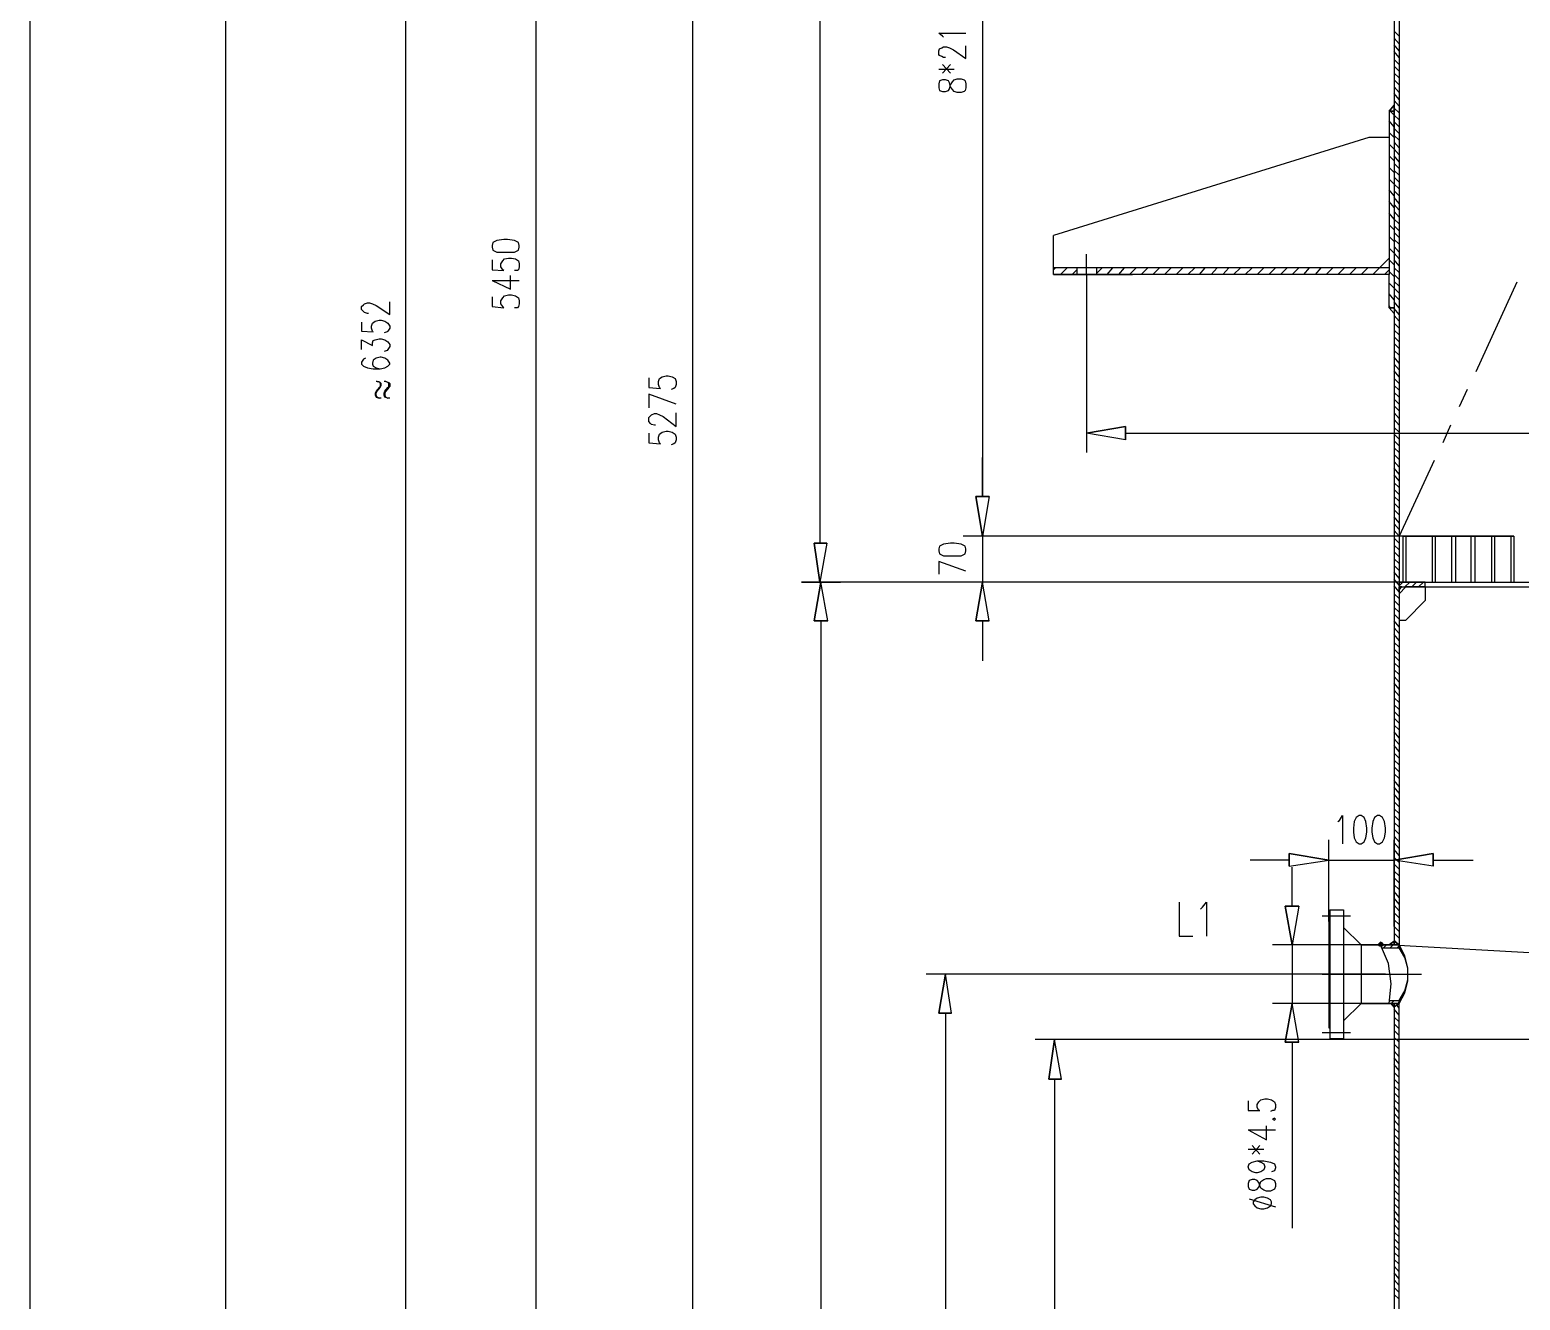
# Model space of a CAD drawing. Extents: x 0.28 to 3.47, y 0.29 to 4.81.
# Drawn here: x 0.28 to 1.301, y 2.389 to 3.26 of the extents above; entities that cross this region are included whole.
import ezdxf

# ---------------------------------------------------------------- set-up
doc = ezdxf.new("R2010")
doc.units = 0
doc.header["$MEASUREMENT"] = 0
doc.linetypes.add('AUSGEZOGEN', pattern=[0])
doc.layers.get('0').update_dxf_attribs({"linetype": 'AUSGEZOGEN'})

msp = doc.modelspace()

# ---------------------------------------------------------------- linework, layer by layer
for points in [[(0.28, 0.2867), (3.474, 0.2867), (3.474, 0.2867), (3.474, 4.8087), (3.474, 4.8087), (0.28, 4.8087), (0.28, 4.8087), (0.28, 0.2867), (0.28, 0.2867)], [(0.414, 0.34), (3.4207, 0.34), (3.4207, 0.34), (3.4207, 4.7553), (3.4207, 4.7553), (0.414, 4.7553), (0.414, 4.7553), (0.414, 0.34), (0.414, 0.34)], [(0.5373, 4.4347), (0.5373, 1.642)], [(0.6267, 4.2327), (0.6267, 1.844)], [(1.218, 4.178), (1.218, 2.6307)], [(0.734, 4.154), (0.734, 1.844)], [(1.2147, 3.884), (1.2147, 2.6327)], [(0.8213, 3.8627), (0.8213, 2.908)], [(0.9327, 3.66), (0.9327, 2.94)], [(0.906, 3.2547), (0.9053, 3.2553), (0.9053, 3.2553), (0.9027, 3.2573), (0.9027, 3.2573), (0.9213, 3.2573)], [(1.218, 3.2553), (1.2147, 3.2587)], [(0.9073, 3.2407), (0.906, 3.2407), (0.906, 3.2407), (0.9047, 3.2413), (0.9047, 3.2413), (0.9033, 3.242), (0.9033, 3.242), (0.9027, 3.2427), (0.9027, 3.2427), (0.9027, 3.2453), (0.9027, 3.2453), (0.9033, 3.2467), (0.9033, 3.2467), (0.9047, 3.2473), (0.9047, 3.2473), (0.906, 3.248), (0.906, 3.248), (0.908, 3.248), (0.908, 3.248), (0.91, 3.2473), (0.91, 3.2473), (0.9127, 3.246), (0.9127, 3.246), (0.9213, 3.24), (0.9213, 3.24), (0.9213, 3.2487)], [(1.218, 3.25), (1.2147, 3.254)], [(1.218, 3.2453), (1.2147, 3.2493)], [(1.218, 3.2407), (1.2147, 3.2447)], [(1.218, 3.236), (1.2147, 3.2393)], [(0.9027, 3.2327), (0.9133, 3.2327)], [(0.9053, 3.23), (0.9107, 3.236)], [(0.9053, 3.236), (0.9107, 3.23)], [(1.218, 3.2313), (1.2147, 3.2347)], [(1.218, 3.2267), (1.2147, 3.23)], [(0.9027, 3.22), (0.9033, 3.218), (0.9033, 3.218), (0.9053, 3.2173), (0.9053, 3.2173), (0.9073, 3.2173), (0.9073, 3.2173), (0.9093, 3.218), (0.9093, 3.218), (0.91, 3.2193), (0.91, 3.2193), (0.9107, 3.222), (0.9107, 3.222), (0.912, 3.224), (0.912, 3.224), (0.9133, 3.2253), (0.9133, 3.2253), (0.9153, 3.226), (0.9153, 3.226), (0.918, 3.226), (0.918, 3.226), (0.92, 3.2253), (0.92, 3.2253), (0.9207, 3.2247), (0.9207, 3.2247), (0.9213, 3.2227), (0.9213, 3.2227), (0.9213, 3.22), (0.9213, 3.22), (0.9207, 3.218), (0.9207, 3.218), (0.92, 3.2173), (0.92, 3.2173), (0.918, 3.2167), (0.918, 3.2167), (0.9153, 3.2167), (0.9153, 3.2167), (0.9133, 3.2173), (0.9133, 3.2173), (0.912, 3.2187), (0.912, 3.2187), (0.9107, 3.2207), (0.9107, 3.2207), (0.91, 3.2233), (0.91, 3.2233), (0.9093, 3.2247), (0.9093, 3.2247), (0.9073, 3.2253), (0.9073, 3.2253), (0.9053, 3.2253), (0.9053, 3.2253), (0.9033, 3.2247), (0.9033, 3.2247), (0.9027, 3.2227), (0.9027, 3.2227), (0.9027, 3.22), (0.9027, 3.22)], [(1.218, 3.222), (1.2147, 3.2253)], [(1.218, 3.2167), (1.2147, 3.2207)], [(1.2113, 3.204), (1.2147, 3.208)], [(1.2147, 3.208), (1.2113, 3.204), (1.2147, 3.208), (1.2113, 3.204), (1.2147, 3.204), (1.2147, 3.208), (1.2147, 3.204), (1.2147, 3.208), (1.2147, 3.208)], [(1.218, 3.212), (1.2147, 3.216)], [(1.218, 3.2073), (1.2147, 3.2113)], [(1.218, 3.2027), (1.2147, 3.206)], [(1.2147, 3.204), (1.2113, 3.204), (1.2113, 3.204), (1.2113, 3.186)], [(1.2113, 3.204), (1.2147, 3.204), (1.2113, 3.204), (1.2147, 3.204), (1.2113, 3.204), (1.2113, 3.204)], [(1.2147, 3.1933), (1.2113, 3.1973)], [(1.2147, 3.2013), (1.212, 3.204)], [(1.2147, 3.186), (1.2147, 3.204)], [(1.218, 3.198), (1.2147, 3.2013)], [(1.218, 3.1933), (1.2147, 3.1967)], [(1.1973, 3.186), (0.9813, 3.1187)], [(1.2113, 3.186), (1.1973, 3.186)], [(1.2147, 3.186), (1.2113, 3.1893)], [(1.2113, 3.186), (1.2113, 3.092)], [(1.218, 3.1887), (1.2147, 3.192)], [(1.218, 3.184), (1.2147, 3.1873)], [(1.2147, 3.186), (1.2147, 3.0967)], [(1.2147, 3.178), (1.2113, 3.1813)], [(1.218, 3.1787), (1.2147, 3.1827)], [(1.218, 3.174), (1.2147, 3.178)], [(1.2147, 3.17), (1.2113, 3.1733)], [(1.2147, 3.162), (1.2113, 3.1653)], [(1.218, 3.1693), (1.2147, 3.1733)], [(1.218, 3.1647), (1.2147, 3.168)], [(1.2147, 3.154), (1.2113, 3.1573)], [(1.218, 3.16), (1.2147, 3.1633)], [(1.218, 3.1553), (1.2147, 3.1587)], [(1.2147, 3.146), (1.2113, 3.15)], [(1.218, 3.1507), (1.2147, 3.154)], [(1.218, 3.146), (1.2147, 3.1493)], [(1.2147, 3.138), (1.2113, 3.142)], [(1.218, 3.1407), (1.2147, 3.1447)], [(1.218, 3.136), (1.2147, 3.14)], [(1.218, 3.1313), (1.2147, 3.1353)], [(1.2147, 3.13), (1.2113, 3.134)], [(1.2147, 3.1227), (1.2113, 3.126)], [(1.218, 3.1267), (1.2147, 3.13)], [(1.218, 3.122), (1.2147, 3.1253)], [(0.5967, 3.1107), (0.5973, 3.1087), (0.5973, 3.1087), (0.6, 3.1073), (0.6, 3.1073), (0.612, 3.1073), (0.612, 3.1073), (0.6147, 3.1087), (0.6147, 3.1087), (0.6153, 3.1107), (0.6153, 3.1107), (0.6153, 3.112), (0.6153, 3.112), (0.6147, 3.114), (0.6147, 3.114), (0.612, 3.1153), (0.612, 3.1153), (0.6073, 3.116), (0.6073, 3.116), (0.6047, 3.116), (0.6047, 3.116), (0.6, 3.1153), (0.6, 3.1153), (0.5973, 3.114), (0.5973, 3.114), (0.5967, 3.112), (0.5967, 3.112), (0.5967, 3.1107), (0.5967, 3.1107)], [(0.9813, 3.092), (0.9813, 3.1187)], [(1.2147, 3.1147), (1.2113, 3.118)], [(1.218, 3.1173), (1.2147, 3.1207)], [(1.218, 3.1127), (1.2147, 3.116)], [(1.004, 3.092), (1.004, 3.106)], [(1.2147, 3.1067), (1.2113, 3.11)], [(1.218, 3.1073), (1.2147, 3.1113)], [(1.218, 3.1027), (1.2147, 3.1067)], [(0.5967, 3.102), (0.5967, 3.0953), (0.5967, 3.0953), (0.6047, 3.0947), (0.6047, 3.0947), (0.604, 3.0953), (0.604, 3.0953), (0.6027, 3.0973), (0.6027, 3.0973), (0.6027, 3.0993), (0.6027, 3.0993), (0.604, 3.1013), (0.604, 3.1013), (0.6053, 3.1027), (0.6053, 3.1027), (0.608, 3.1033), (0.608, 3.1033), (0.61, 3.1033), (0.61, 3.1033), (0.6127, 3.1027), (0.6127, 3.1027), (0.6147, 3.1013), (0.6147, 3.1013), (0.6153, 3.0993), (0.6153, 3.0993), (0.6153, 3.0973), (0.6153, 3.0973), (0.6147, 3.0953), (0.6147, 3.0953), (0.614, 3.0947), (0.614, 3.0947), (0.612, 3.0947)], [(1.2113, 3.0967), (0.9813, 3.0967)], [(0.9813, 3.0953), (0.9827, 3.0967)], [(0.986, 3.092), (0.9907, 3.0967)], [(0.994, 3.092), (0.9973, 3.0953)], [(0.9973, 3.0967), (0.9973, 3.092)], [(1.0107, 3.0967), (1.0107, 3.092)], [(1.0107, 3.0927), (1.0147, 3.0967)], [(1.018, 3.092), (1.022, 3.0967)], [(1.026, 3.092), (1.03, 3.0967)], [(1.0333, 3.092), (1.038, 3.0967)], [(1.0413, 3.092), (1.046, 3.0967)], [(1.0493, 3.092), (1.054, 3.0967)], [(1.0573, 3.092), (1.062, 3.0967)], [(1.0653, 3.092), (1.07, 3.0967)], [(1.0733, 3.092), (1.078, 3.0967)], [(1.0813, 3.092), (1.0853, 3.0967)], [(1.0893, 3.092), (1.0933, 3.0967)], [(1.0973, 3.092), (1.1013, 3.0967)], [(1.1047, 3.092), (1.1093, 3.0967)], [(1.1127, 3.092), (1.1173, 3.0967)], [(1.1207, 3.092), (1.1253, 3.0967)], [(1.1287, 3.092), (1.1333, 3.0967)], [(1.1367, 3.092), (1.1413, 3.0967)], [(1.1447, 3.092), (1.1493, 3.0967)], [(1.1527, 3.092), (1.1567, 3.0967)], [(1.1607, 3.092), (1.1647, 3.0967)], [(1.168, 3.092), (1.1727, 3.0967)], [(1.176, 3.092), (1.1807, 3.0967)], [(1.184, 3.092), (1.1887, 3.0967)], [(1.192, 3.092), (1.1967, 3.0967)], [(1.2, 3.092), (1.2047, 3.0967)], [(1.2113, 3.0967), (1.2047, 3.0967), (1.2047, 3.0967), (1.2113, 3.1033), (1.2113, 3.1033), (1.2113, 3.0967), (1.2113, 3.0967)], [(1.208, 3.092), (1.2113, 3.0953)], [(1.2147, 3.0987), (1.2113, 3.102)], [(1.2147, 3.0907), (1.2113, 3.094)], [(1.218, 3.098), (1.2147, 3.102)], [(1.218, 3.0933), (1.2147, 3.0967)], [(1.2147, 3.0967), (1.2147, 3.092)], [(0.5967, 3.088), (0.6093, 3.082), (0.6093, 3.082), (0.6093, 3.0913)], [(0.5967, 3.088), (0.6153, 3.088)], [(1.2113, 3.092), (0.9813, 3.092)], [(0.9813, 3.092), (1.0353, 3.092)], [(1.004, 3.092), (1.004, 2.97)], [(1.2147, 3.0693), (1.2113, 3.0693), (1.2113, 3.0693), (1.2113, 3.092)], [(1.2147, 3.0827), (1.2113, 3.086)], [(1.218, 3.0887), (1.2147, 3.092)], [(1.2147, 3.092), (1.2147, 3.0693)], [(1.218, 3.084), (1.2147, 3.0873)], [(1.2987, 3.0867), (1.2707, 3.0253)], [(0.512, 3.0653), (0.5113, 3.0653), (0.5113, 3.0653), (0.5093, 3.066), (0.5093, 3.066), (0.5087, 3.0667), (0.5087, 3.0667), (0.5073, 3.068), (0.5073, 3.068), (0.5073, 3.07), (0.5073, 3.07), (0.5087, 3.0713), (0.5087, 3.0713), (0.5093, 3.072), (0.5093, 3.072), (0.5113, 3.0727), (0.5113, 3.0727), (0.5127, 3.0727), (0.5127, 3.0727), (0.5147, 3.072), (0.5147, 3.072), (0.5173, 3.0707), (0.5173, 3.0707), (0.5267, 3.0647), (0.5267, 3.0647), (0.5267, 3.0733)], [(0.5967, 3.0767), (0.5967, 3.07), (0.5967, 3.07), (0.6047, 3.0693), (0.6047, 3.0693), (0.604, 3.07), (0.604, 3.07), (0.6027, 3.072), (0.6027, 3.072), (0.6027, 3.074), (0.6027, 3.074), (0.604, 3.076), (0.604, 3.076), (0.6053, 3.0773), (0.6053, 3.0773), (0.608, 3.078), (0.608, 3.078), (0.61, 3.078), (0.61, 3.078), (0.6127, 3.0773), (0.6127, 3.0773), (0.6147, 3.076), (0.6147, 3.076), (0.6153, 3.074), (0.6153, 3.074), (0.6153, 3.072), (0.6153, 3.072), (0.6147, 3.07), (0.6147, 3.07), (0.614, 3.0693), (0.614, 3.0693), (0.612, 3.0693)], [(1.2147, 3.0747), (1.2113, 3.0787)], [(1.218, 3.0793), (1.2147, 3.0827)], [(1.218, 3.0747), (1.2147, 3.078)], [(1.218, 3.0693), (1.2147, 3.0733)], [(1.212, 3.0693), (1.2113, 3.0707)], [(1.2113, 3.0693), (1.2147, 3.0653)], [(1.2113, 3.0693), (1.2147, 3.0693), (1.2113, 3.0693), (1.2147, 3.0693), (1.2113, 3.0693), (1.2113, 3.0693)], [(1.2113, 3.0693), (1.2147, 3.0693), (1.2113, 3.0693), (1.2147, 3.0693), (1.2147, 3.0653), (1.2113, 3.0693), (1.2147, 3.0653), (1.2113, 3.0693), (1.2113, 3.0693)], [(1.218, 3.0647), (1.2147, 3.0687)], [(1.218, 3.06), (1.2147, 3.064)], [(0.5073, 3.0593), (0.5073, 3.0533), (0.5073, 3.0533), (0.5153, 3.0527), (0.5153, 3.0527), (0.5147, 3.0533), (0.5147, 3.0533), (0.514, 3.0553), (0.514, 3.0553), (0.514, 3.0567), (0.514, 3.0567), (0.5147, 3.0587), (0.5147, 3.0587), (0.5167, 3.06), (0.5167, 3.06), (0.5193, 3.0607), (0.5193, 3.0607), (0.5207, 3.0607), (0.5207, 3.0607), (0.5233, 3.06), (0.5233, 3.06), (0.5253, 3.0587), (0.5253, 3.0587), (0.5267, 3.0567), (0.5267, 3.0567), (0.5267, 3.0553), (0.5267, 3.0553), (0.5253, 3.0533), (0.5253, 3.0533), (0.5247, 3.0527), (0.5247, 3.0527), (0.5227, 3.052)], [(1.218, 3.0553), (1.2147, 3.0587)], [(1.218, 3.0507), (1.2147, 3.054)], [(0.5073, 3.0407), (0.5073, 3.0473), (0.5073, 3.0473), (0.5147, 3.0433), (0.5147, 3.0433), (0.5147, 3.0453), (0.5147, 3.0453), (0.5153, 3.0467), (0.5153, 3.0467), (0.5167, 3.0473), (0.5167, 3.0473), (0.5193, 3.048), (0.5193, 3.048), (0.5207, 3.048), (0.5207, 3.048), (0.5233, 3.0473), (0.5233, 3.0473), (0.5253, 3.046), (0.5253, 3.046), (0.5267, 3.044), (0.5267, 3.044), (0.5267, 3.0427), (0.5267, 3.0427), (0.5253, 3.0407), (0.5253, 3.0407), (0.5247, 3.04), (0.5247, 3.04), (0.5227, 3.0393)], [(1.218, 3.046), (1.2147, 3.0493)], [(1.218, 3.0413), (1.2147, 3.0447)], [(0.51, 3.0347), (0.5087, 3.034), (0.5087, 3.034), (0.5073, 3.032), (0.5073, 3.032), (0.5073, 3.0307), (0.5073, 3.0307), (0.5087, 3.0293), (0.5087, 3.0293), (0.5113, 3.028), (0.5113, 3.028), (0.5153, 3.0273), (0.5153, 3.0273), (0.52, 3.0273), (0.52, 3.0273), (0.5233, 3.028), (0.5233, 3.028), (0.5253, 3.0293), (0.5253, 3.0293), (0.5267, 3.0307), (0.5267, 3.0307), (0.5267, 3.0313), (0.5267, 3.0313), (0.5253, 3.0333), (0.5253, 3.0333), (0.5233, 3.0347), (0.5233, 3.0347), (0.5207, 3.0353), (0.5207, 3.0353), (0.52, 3.0353), (0.52, 3.0353), (0.5173, 3.0347), (0.5173, 3.0347), (0.5153, 3.0333), (0.5153, 3.0333), (0.5147, 3.0313), (0.5147, 3.0313), (0.5147, 3.0307), (0.5147, 3.0307), (0.5153, 3.0293), (0.5153, 3.0293), (0.5173, 3.028), (0.5173, 3.028), (0.52, 3.0273)], [(1.218, 3.0367), (1.2147, 3.04)], [(1.218, 3.0313), (1.2147, 3.0353)], [(0.704, 3.0213), (0.704, 3.0147), (0.704, 3.0147), (0.712, 3.014), (0.712, 3.014), (0.7113, 3.0147), (0.7113, 3.0147), (0.7107, 3.0167), (0.7107, 3.0167), (0.7107, 3.0187), (0.7107, 3.0187), (0.7113, 3.0207), (0.7113, 3.0207), (0.7133, 3.022), (0.7133, 3.022), (0.716, 3.0227), (0.716, 3.0227), (0.7173, 3.0227), (0.7173, 3.0227), (0.72, 3.022), (0.72, 3.022), (0.722, 3.0207), (0.722, 3.0207), (0.7227, 3.0187), (0.7227, 3.0187), (0.7227, 3.0167), (0.7227, 3.0167), (0.722, 3.0147), (0.722, 3.0147), (0.7213, 3.014), (0.7213, 3.014), (0.7193, 3.0133)], [(1.218, 3.0267), (1.2147, 3.0307)], [(1.218, 3.022), (1.2147, 3.026)], [(0.518, 3.0187), (0.5193, 3.0187), (0.5193, 3.0187), (0.52, 3.0173), (0.52, 3.0173), (0.52, 3.0153), (0.52, 3.0153), (0.5193, 3.0147), (0.5193, 3.0147), (0.5173, 3.012), (0.5173, 3.012), (0.5167, 3.0107), (0.5167, 3.0107), (0.5167, 3.0093), (0.5167, 3.0093), (0.5173, 3.008), (0.5173, 3.008), (0.5193, 3.0073)], [(0.5207, 3.0073), (0.5193, 3.0073), (0.5193, 3.0073), (0.518, 3.008), (0.518, 3.008), (0.5173, 3.0093), (0.5173, 3.0093), (0.5173, 3.0107), (0.5173, 3.0107), (0.518, 3.012), (0.518, 3.012), (0.52, 3.0147), (0.52, 3.0147), (0.5207, 3.016), (0.5207, 3.016), (0.5207, 3.0173), (0.5207, 3.0173), (0.52, 3.018), (0.52, 3.018), (0.518, 3.0187), (0.518, 3.0187), (0.5173, 3.0187)], [(0.5267, 3.0073), (0.5253, 3.0073), (0.5253, 3.0073), (0.5233, 3.008), (0.5233, 3.008), (0.5227, 3.0093), (0.5227, 3.0093), (0.5227, 3.0107), (0.5227, 3.0107), (0.5233, 3.012), (0.5233, 3.012), (0.5253, 3.0147), (0.5253, 3.0147), (0.526, 3.0153), (0.526, 3.0153), (0.526, 3.0173), (0.526, 3.0173), (0.5253, 3.018), (0.5253, 3.018), (0.524, 3.0187), (0.524, 3.0187), (0.5227, 3.0187)], [(0.524, 3.0187), (0.526, 3.018), (0.526, 3.018), (0.5267, 3.0173), (0.5267, 3.0173), (0.5267, 3.0153), (0.5267, 3.0153), (0.526, 3.0147), (0.526, 3.0147), (0.524, 3.012), (0.524, 3.012), (0.5233, 3.0107), (0.5233, 3.0107), (0.5233, 3.0093), (0.5233, 3.0093), (0.524, 3.008), (0.524, 3.008), (0.5253, 3.0073)], [(1.218, 3.0173), (1.2147, 3.0207)], [(1.218, 3.0127), (1.2147, 3.016)], [(1.2647, 3.0133), (1.2593, 3.0013)], [(0.7227, 3.0033), (0.704, 3.01), (0.704, 3.01), (0.704, 3.0007)], [(1.218, 3.008), (1.2147, 3.0113)], [(1.218, 3.0033), (1.2147, 3.0067)], [(1.218, 2.9987), (1.2147, 3.002)], [(0.7087, 2.9887), (0.708, 2.9887), (0.708, 2.9887), (0.706, 2.9893), (0.706, 2.9893), (0.7053, 2.99), (0.7053, 2.99), (0.704, 2.9913), (0.704, 2.9913), (0.704, 2.994), (0.704, 2.994), (0.7053, 2.9953), (0.7053, 2.9953), (0.706, 2.996), (0.706, 2.996), (0.708, 2.9967), (0.708, 2.9967), (0.7093, 2.9967), (0.7093, 2.9967), (0.7113, 2.996), (0.7113, 2.996), (0.714, 2.9947), (0.714, 2.9947), (0.7227, 2.988), (0.7227, 2.988), (0.7227, 2.9973)], [(1.218, 2.9933), (1.2147, 2.9973)], [(1.218, 2.9887), (1.2147, 2.9927)], [(0.704, 2.9833), (0.704, 2.9767), (0.704, 2.9767), (0.712, 2.976), (0.712, 2.976), (0.7113, 2.9767), (0.7113, 2.9767), (0.7107, 2.9787), (0.7107, 2.9787), (0.7107, 2.9807), (0.7107, 2.9807), (0.7113, 2.9827), (0.7113, 2.9827), (0.7133, 2.984), (0.7133, 2.984), (0.716, 2.9847), (0.716, 2.9847), (0.7173, 2.9847), (0.7173, 2.9847), (0.72, 2.984), (0.72, 2.984), (0.722, 2.9827), (0.722, 2.9827), (0.7227, 2.9807), (0.7227, 2.9807), (0.7227, 2.9787), (0.7227, 2.9787), (0.722, 2.9767), (0.722, 2.9767), (0.7213, 2.976), (0.7213, 2.976), (0.7193, 2.9753)], [(1.0307, 2.988), (1.0307, 2.9787), (1.0307, 2.988), (1.0307, 2.9787), (1.004, 2.9833), (1.0307, 2.988), (1.004, 2.9833), (1.0307, 2.988), (1.0307, 2.988)], [(1.0307, 2.9833), (1.764, 2.9833)], [(1.218, 2.984), (1.2147, 2.9873)], [(1.218, 2.9793), (1.2147, 2.9827)], [(1.2533, 2.9887), (1.248, 2.9767)], [(1.218, 2.9747), (1.2147, 2.978)], [(1.218, 2.97), (1.2147, 2.9733)], [(0.9327, 2.94), (0.9327, 2.9667)], [(1.218, 2.9653), (1.2147, 2.9687)], [(1.218, 2.96), (1.2147, 2.964)], [(1.242, 2.9647), (1.218, 2.9127)], [(1.218, 2.9553), (1.2147, 2.9593)], [(1.218, 2.9507), (1.2147, 2.9547)], [(1.218, 2.946), (1.2147, 2.9493)], [(1.218, 2.9413), (1.2147, 2.9447)], [(0.928, 2.94), (0.9373, 2.94), (0.928, 2.94), (0.9373, 2.94), (0.9327, 2.9127), (0.928, 2.94), (0.9327, 2.9127), (0.928, 2.94), (0.928, 2.94)], [(0.928, 2.94), (0.9373, 2.94), (0.928, 2.94), (0.9373, 2.94), (0.9327, 2.9127), (0.928, 2.94), (0.9327, 2.9127), (0.928, 2.94), (0.928, 2.94)], [(1.218, 2.9367), (1.2147, 2.94)], [(1.218, 2.932), (1.2147, 2.9353)], [(1.218, 2.9273), (1.2147, 2.9307)], [(1.218, 2.922), (1.2147, 2.926)], [(1.218, 2.9173), (1.2147, 2.9213)], [(1.2407, 2.9127), (0.9193, 2.9127)], [(0.9907, 2.9127), (0.9193, 2.9127)], [(0.9327, 2.9127), (0.9327, 2.8813)], [(1.218, 2.9127), (1.2147, 2.9167)], [(1.218, 2.908), (1.2147, 2.9113)], [(1.2967, 2.9127), (1.218, 2.9127)], [(1.2207, 2.9127), (1.2967, 2.9127)], [(1.2207, 2.9127), (1.2207, 2.8813)], [(1.2227, 2.9127), (1.2227, 2.8813)], [(1.2407, 2.9127), (1.2407, 2.8813)], [(1.2427, 2.9127), (1.2427, 2.8813)], [(1.254, 2.9127), (1.254, 2.8813)], [(1.2567, 2.9127), (1.2567, 2.8813)], [(1.2673, 2.9127), (1.2673, 2.8813)], [(1.27, 2.9127), (1.27, 2.8813)], [(1.2813, 2.9127), (1.2813, 2.8813)], [(1.2833, 2.9127), (1.2833, 2.8813)], [(1.2947, 2.9127), (1.2947, 2.8813)], [(1.2967, 2.9127), (1.2967, 2.8813)], [(0.8173, 2.908), (0.826, 2.908), (0.8173, 2.908), (0.826, 2.908), (0.8213, 2.8813), (0.8173, 2.908), (0.8213, 2.8813), (0.8173, 2.908), (0.8173, 2.908)], [(0.9027, 2.9027), (0.9033, 2.9007), (0.9033, 2.9007), (0.906, 2.8993), (0.906, 2.8993), (0.918, 2.8993), (0.918, 2.8993), (0.9207, 2.9007), (0.9207, 2.9007), (0.9213, 2.9027), (0.9213, 2.9027), (0.9213, 2.904), (0.9213, 2.904), (0.9207, 2.906), (0.9207, 2.906), (0.918, 2.9073), (0.918, 2.9073), (0.9133, 2.908), (0.9133, 2.908), (0.9107, 2.908), (0.9107, 2.908), (0.906, 2.9073), (0.906, 2.9073), (0.9033, 2.906), (0.9033, 2.906), (0.9027, 2.904), (0.9027, 2.904), (0.9027, 2.9027), (0.9027, 2.9027)], [(1.218, 2.9033), (1.2147, 2.9067)], [(1.218, 2.8987), (1.2147, 2.902)], [(0.9213, 2.8887), (0.9027, 2.8953), (0.9027, 2.8953), (0.9027, 2.8867)], [(1.218, 2.894), (1.2147, 2.8973)], [(1.218, 2.8893), (1.2147, 2.8927)], [(1.236, 2.8813), (0.8087, 2.8813)], [(0.8087, 2.8813), (0.8353, 2.8813)], [(0.8173, 2.8547), (0.8267, 2.8547), (0.8173, 2.8547), (0.8267, 2.8547), (0.822, 2.8813), (0.8173, 2.8547), (0.822, 2.8813), (0.8173, 2.8547), (0.8173, 2.8547)], [(1.236, 2.8813), (0.9193, 2.8813)], [(0.928, 2.8547), (0.9373, 2.8547), (0.928, 2.8547), (0.9373, 2.8547), (0.9327, 2.8813), (0.928, 2.8547), (0.9327, 2.8813), (0.928, 2.8547), (0.928, 2.8547)], [(1.218, 2.884), (1.2147, 2.888)], [(1.218, 2.8793), (1.2147, 2.8833)], [(1.218, 2.8813), (1.5767, 2.8813)], [(1.218, 2.8813), (1.218, 2.878)], [(1.218, 2.8787), (1.2207, 2.8813)], [(1.222, 2.878), (1.2253, 2.8813)], [(1.2267, 2.878), (1.23, 2.8813)], [(1.2313, 2.878), (1.2347, 2.8813)], [(1.236, 2.878), (1.236, 2.8813)], [(1.218, 2.8747), (1.2147, 2.8787)], [(1.218, 2.87), (1.2147, 2.8733)], [(1.218, 2.878), (1.5767, 2.878)], [(1.218, 2.878), (1.218, 2.876), (1.218, 2.878), (1.218, 2.876), (1.22, 2.878), (1.218, 2.878), (1.22, 2.878), (1.218, 2.878), (1.218, 2.878)], [(1.218, 2.8733), (1.2227, 2.878)], [(1.218, 2.8733), (1.218, 2.8553), (1.218, 2.8553), (1.2227, 2.8553)], [(1.236, 2.878), (1.2227, 2.878)], [(1.236, 2.878), (1.236, 2.8687)], [(1.236, 2.878), (1.2367, 2.878)], [(1.218, 2.8653), (1.2147, 2.8687)], [(1.218, 2.8607), (1.2147, 2.864)], [(1.218, 2.856), (1.2147, 2.8593)], [(1.236, 2.8687), (1.2227, 2.8553)], [(0.822, 2.8547), (0.822, 1.844)], [(0.9327, 2.8547), (0.9327, 2.8273)], [(1.218, 2.8507), (1.2147, 2.8547)], [(1.218, 2.846), (1.2147, 2.85)], [(1.218, 2.8413), (1.2147, 2.8453)], [(1.218, 2.8367), (1.2147, 2.84)], [(1.218, 2.832), (1.2147, 2.8353)], [(1.218, 2.8273), (1.2147, 2.8307)], [(1.218, 2.8227), (1.2147, 2.826)], [(1.218, 2.818), (1.2147, 2.8213)], [(1.218, 2.8127), (1.2147, 2.8167)], [(1.218, 2.808), (1.2147, 2.812)], [(1.218, 2.8033), (1.2147, 2.8073)], [(1.218, 2.7987), (1.2147, 2.802)], [(1.218, 2.794), (1.2147, 2.7973)], [(1.218, 2.7893), (1.2147, 2.7927)], [(1.218, 2.7847), (1.2147, 2.788)], [(1.218, 2.78), (1.2147, 2.7833)], [(1.218, 2.7747), (1.2147, 2.7787)], [(1.218, 2.77), (1.2147, 2.774)], [(1.218, 2.7653), (1.2147, 2.7693)], [(1.218, 2.7607), (1.2147, 2.764)], [(1.218, 2.756), (1.2147, 2.7593)], [(1.218, 2.7513), (1.2147, 2.7547)], [(1.218, 2.7467), (1.2147, 2.75)], [(1.218, 2.7413), (1.2147, 2.7453)], [(1.218, 2.7367), (1.2147, 2.7407)], [(1.218, 2.732), (1.2147, 2.736)], [(1.218, 2.7273), (1.2147, 2.7307)], [(1.176, 2.7173), (1.1773, 2.718), (1.1773, 2.718), (1.1793, 2.7213), (1.1793, 2.7213), (1.1793, 2.702)], [(1.1907, 2.7213), (1.1887, 2.72), (1.1887, 2.72), (1.1873, 2.7173), (1.1873, 2.7173), (1.1867, 2.7127), (1.1867, 2.7127), (1.1867, 2.71), (1.1867, 2.71), (1.1873, 2.706), (1.1873, 2.706), (1.1887, 2.7033), (1.1887, 2.7033), (1.1907, 2.702), (1.1907, 2.702), (1.192, 2.702), (1.192, 2.702), (1.194, 2.7033), (1.194, 2.7033), (1.1953, 2.706), (1.1953, 2.706), (1.196, 2.71), (1.196, 2.71), (1.196, 2.7127), (1.196, 2.7127), (1.1953, 2.7173), (1.1953, 2.7173), (1.194, 2.72), (1.194, 2.72), (1.192, 2.7213), (1.192, 2.7213), (1.1907, 2.7213), (1.1907, 2.7213)], [(1.2033, 2.7213), (1.2013, 2.72), (1.2013, 2.72), (1.2, 2.7173), (1.2, 2.7173), (1.1993, 2.7127), (1.1993, 2.7127), (1.1993, 2.71), (1.1993, 2.71), (1.2, 2.706), (1.2, 2.706), (1.2013, 2.7033), (1.2013, 2.7033), (1.2033, 2.702), (1.2033, 2.702), (1.2047, 2.702), (1.2047, 2.702), (1.2067, 2.7033), (1.2067, 2.7033), (1.208, 2.706), (1.208, 2.706), (1.2087, 2.71), (1.2087, 2.71), (1.2087, 2.7127), (1.2087, 2.7127), (1.208, 2.7173), (1.208, 2.7173), (1.2067, 2.72), (1.2067, 2.72), (1.2047, 2.7213), (1.2047, 2.7213), (1.2033, 2.7213), (1.2033, 2.7213)], [(1.218, 2.7227), (1.2147, 2.726)], [(1.218, 2.718), (1.2147, 2.7213)], [(1.218, 2.7133), (1.2147, 2.7167)], [(1.218, 2.7087), (1.2147, 2.712)], [(1.218, 2.7033), (1.2147, 2.7073)], [(1.17, 2.6487), (1.17, 2.7047)], [(1.2147, 2.6453), (1.2147, 2.7047)], [(1.218, 2.6987), (1.2147, 2.7027)], [(1.218, 2.694), (1.2147, 2.698)], [(1.1427, 2.6907), (1.116, 2.6907)], [(1.1427, 2.6953), (1.1427, 2.6867), (1.1427, 2.6953), (1.1427, 2.6867), (1.17, 2.6907), (1.1427, 2.6953), (1.17, 2.6907), (1.1427, 2.6953), (1.1427, 2.6953)], [(1.1447, 2.6593), (1.1447, 2.686)], [(1.17, 2.6907), (1.2147, 2.6907)], [(1.2413, 2.6953), (1.2413, 2.6867), (1.2413, 2.6953), (1.2413, 2.6867), (1.2147, 2.6907), (1.2413, 2.6953), (1.2147, 2.6907), (1.2413, 2.6953), (1.2413, 2.6953)], [(1.218, 2.6893), (1.2147, 2.6927)], [(1.218, 2.6847), (1.2147, 2.688)], [(1.2413, 2.6907), (1.2687, 2.6907)], [(1.218, 2.68), (1.2147, 2.6833)], [(1.218, 2.6753), (1.2147, 2.6787)], [(1.218, 2.6707), (1.2147, 2.674)], [(1.218, 2.6653), (1.2147, 2.6693)], [(1.0673, 2.662), (1.0673, 2.6387), (1.0673, 2.6387), (1.0767, 2.6387)], [(1.082, 2.6573), (1.0833, 2.6587), (1.0833, 2.6587), (1.086, 2.662), (1.086, 2.662), (1.086, 2.6387)], [(1.14, 2.6593), (1.1493, 2.6593), (1.14, 2.6593), (1.1493, 2.6593), (1.1447, 2.6327), (1.14, 2.6593), (1.1447, 2.6327), (1.14, 2.6593), (1.14, 2.6593)], [(1.1707, 2.6567), (1.18, 2.6567)], [(1.1707, 2.6567), (1.1707, 2.5687)], [(1.18, 2.6567), (1.18, 2.5687)], [(1.218, 2.6607), (1.2147, 2.6647)], [(1.218, 2.656), (1.2147, 2.66)], [(1.218, 2.6513), (1.2147, 2.6547)], [(1.1653, 2.6527), (1.1847, 2.6527)], [(1.17, 2.6487), (1.17, 2.576)], [(1.17, 2.6487), (1.1707, 2.6487)], [(1.192, 2.6327), (1.18, 2.6447)], [(1.218, 2.6467), (1.2147, 2.65)], [(1.218, 2.642), (1.2147, 2.6453)], [(1.2053, 2.6347), (1.2047, 2.634), (1.2053, 2.6347), (1.2047, 2.634), (1.2053, 2.6333), (1.2053, 2.6347), (1.2053, 2.6333), (1.2053, 2.6347), (1.2053, 2.6347)], [(1.2067, 2.634), (1.2053, 2.6347), (1.2067, 2.634), (1.2053, 2.6347), (1.2053, 2.6333), (1.2067, 2.634), (1.2053, 2.6333), (1.2067, 2.634), (1.2067, 2.634)], [(1.218, 2.6327), (1.2147, 2.6353), (1.2147, 2.6353), (1.2113, 2.6327)], [(1.2147, 2.6353), (1.212, 2.6327), (1.2147, 2.6353), (1.212, 2.6327), (1.2147, 2.6327), (1.2147, 2.6353), (1.2147, 2.6327), (1.2147, 2.6353), (1.2147, 2.6353)], [(1.218, 2.6373), (1.2147, 2.6407)], [(1.2167, 2.634), (1.2147, 2.636)], [(1.2147, 2.6353), (1.2147, 2.6327), (1.2147, 2.6353), (1.2147, 2.6327), (1.2147, 2.6353), (1.2147, 2.6353)], [(1.2147, 2.6353), (1.2147, 2.6327), (1.2147, 2.6353), (1.2147, 2.6327), (1.218, 2.6327), (1.2147, 2.6353), (1.218, 2.6327), (1.2147, 2.6353), (1.2147, 2.6353)], [(1.2167, 2.6327), (1.1313, 2.6327)], [(1.1447, 2.6327), (1.1447, 2.5927)], [(1.192, 2.6327), (1.218, 2.6327)], [(1.192, 2.6327), (1.192, 2.5927)], [(1.2047, 2.634), (1.204, 2.6333), (1.2047, 2.634), (1.204, 2.6333), (1.2053, 2.6333), (1.2047, 2.634), (1.2053, 2.6333), (1.2047, 2.634), (1.2047, 2.634)], [(1.204, 2.6333), (1.2047, 2.632), (1.204, 2.6333), (1.2047, 2.632), (1.2053, 2.6333), (1.204, 2.6333), (1.2053, 2.6333), (1.204, 2.6333), (1.204, 2.6333)], [(1.2047, 2.632), (1.2053, 2.632), (1.2047, 2.632), (1.2053, 2.632), (1.2053, 2.6333), (1.2047, 2.632), (1.2053, 2.6333), (1.2047, 2.632), (1.2047, 2.632)], [(1.2067, 2.6333), (1.2067, 2.634), (1.2067, 2.6333), (1.2067, 2.634), (1.2053, 2.6333), (1.2067, 2.6333), (1.2053, 2.6333), (1.2067, 2.6333), (1.2067, 2.6333)], [(1.2053, 2.6333), (1.206, 2.6333)], [(1.2053, 2.632), (1.2067, 2.632), (1.2053, 2.632), (1.2067, 2.632), (1.2053, 2.6333), (1.2053, 2.632), (1.2053, 2.6333), (1.2053, 2.632), (1.2053, 2.632)], [(1.2067, 2.632), (1.2067, 2.6333), (1.2067, 2.632), (1.2067, 2.6333), (1.2053, 2.6333), (1.2067, 2.632), (1.2053, 2.6333), (1.2067, 2.632), (1.2067, 2.632)], [(1.206, 2.6333), (1.2053, 2.6333), (1.2053, 2.6333), (2.132, 2.5813), (2.132, 2.5813), (2.166, 2.5813)], [(1.2113, 2.5927), (1.2127, 2.606), (1.2127, 2.606), (1.2107, 2.62), (1.2107, 2.62), (1.2053, 2.6327)], [(1.2067, 2.6307), (1.218, 2.6307)], [(1.2073, 2.6307), (1.2093, 2.6327)], [(1.212, 2.6327), (1.2113, 2.6327), (1.212, 2.6327), (1.2113, 2.6327), (1.2147, 2.6327), (1.212, 2.6327), (1.2147, 2.6327), (1.212, 2.6327), (1.212, 2.6327)], [(1.2113, 2.6327), (1.2147, 2.6327), (1.2113, 2.6327), (1.2147, 2.6327), (1.2113, 2.6327), (1.2113, 2.6327)], [(1.212, 2.6307), (1.214, 2.6327)], [(1.212, 2.6327), (1.2147, 2.6327), (1.212, 2.6327), (1.2147, 2.6327), (1.212, 2.6327), (1.212, 2.6327)], [(1.212, 2.6327), (1.2147, 2.6327), (1.212, 2.6327), (1.2147, 2.6327), (1.212, 2.6327), (1.212, 2.6327)], [(1.212, 2.6327), (1.2147, 2.6327), (1.212, 2.6327), (1.2147, 2.6327), (1.212, 2.6327), (1.212, 2.6327)], [(1.2147, 2.6327), (1.218, 2.6327), (1.2147, 2.6327), (1.218, 2.6327), (1.2147, 2.6327), (1.2147, 2.6327)], [(1.2147, 2.6327), (1.218, 2.6327), (1.2147, 2.6327), (1.218, 2.6327), (1.2147, 2.6327), (1.2147, 2.6327)], [(1.2147, 2.6327), (1.218, 2.6327), (1.2147, 2.6327), (1.218, 2.6327), (1.2147, 2.6327), (1.2147, 2.6327)], [(1.2147, 2.6327), (1.218, 2.6327), (1.2147, 2.6327), (1.218, 2.6327), (1.2147, 2.6327), (1.2147, 2.6327)], [(1.2167, 2.6307), (1.218, 2.632)], [(1.2173, 2.6327), (1.218, 2.6327), (1.2173, 2.6327), (1.218, 2.6327), (1.2173, 2.6327), (1.2173, 2.6327)], [(1.218, 2.5927), (1.222, 2.6), (1.222, 2.6), (1.224, 2.608), (1.224, 2.608), (1.224, 2.6167), (1.224, 2.6167), (1.222, 2.6253), (1.222, 2.6253), (1.218, 2.6327)], [(1.218, 1.806), (1.218, 2.5947), (1.218, 2.5947), (1.222, 2.6013), (1.222, 2.6013), (1.224, 2.6087), (1.224, 2.6087), (1.224, 2.6167), (1.224, 2.6167), (1.222, 2.624), (1.222, 2.624), (1.218, 2.6307)], [(1.2087, 2.6127), (0.894, 2.6127)], [(0.9027, 2.586), (0.9113, 2.586), (0.9027, 2.586), (0.9113, 2.586), (0.9073, 2.6127), (0.9027, 2.586), (0.9073, 2.6127), (0.9027, 2.586), (0.9027, 2.586)], [(1.1653, 2.6127), (1.2333, 2.6127)], [(1.2113, 2.5947), (1.218, 2.5947)], [(1.2127, 2.5927), (1.2147, 2.5947)], [(1.2173, 2.5927), (1.218, 2.594)], [(0.9073, 2.586), (0.9073, 1.844)], [(1.2167, 2.5927), (1.1313, 2.5927)], [(1.14, 2.566), (1.1493, 2.566), (1.14, 2.566), (1.1493, 2.566), (1.1447, 2.5927), (1.14, 2.566), (1.1447, 2.5927), (1.14, 2.566), (1.14, 2.566)], [(1.192, 2.5927), (1.18, 2.5807)], [(1.192, 2.5927), (1.218, 2.5927)], [(1.218, 2.5927), (1.2147, 2.59), (1.2147, 2.59), (1.2127, 2.5927)], [(1.2127, 2.5927), (1.2147, 2.5927), (1.2127, 2.5927), (1.2147, 2.5927), (1.2127, 2.5927), (1.2127, 2.5927)], [(1.2127, 2.5927), (1.2147, 2.59), (1.2127, 2.5927), (1.2147, 2.59), (1.2127, 2.5927), (1.2127, 2.5927)], [(1.2127, 2.5927), (1.2147, 2.5927), (1.2127, 2.5927), (1.2147, 2.5927), (1.2147, 2.59), (1.2127, 2.5927), (1.2147, 2.59), (1.2127, 2.5927), (1.2127, 2.5927)], [(1.2147, 2.5927), (1.2147, 1.806)], [(1.2147, 2.5927), (1.218, 2.5927), (1.2147, 2.5927), (1.218, 2.5927), (1.2147, 2.5927), (1.2147, 2.5927)], [(1.2147, 2.5927), (1.218, 2.5927), (1.2147, 2.5927), (1.218, 2.5927), (1.2147, 2.59), (1.2147, 2.5927), (1.2147, 2.59), (1.2147, 2.5927), (1.2147, 2.5927)], [(1.218, 2.5847), (1.2147, 2.5887)], [(1.218, 2.58), (1.2147, 2.5833)], [(1.218, 2.5893), (1.2167, 2.5913)], [(1.17, 2.576), (1.1707, 2.576)], [(1.218, 2.5753), (1.2147, 2.5787)], [(1.218, 2.5707), (1.2147, 2.574)], [(1.346, 2.568), (0.9687, 2.568)], [(0.978, 2.5407), (0.9867, 2.5407), (0.978, 2.5407), (0.9867, 2.5407), (0.982, 2.568), (0.978, 2.5407), (0.982, 2.568), (0.978, 2.5407), (0.978, 2.5407)], [(1.1447, 2.566), (1.1447, 2.4387)], [(1.1653, 2.5727), (1.1847, 2.5727)], [(1.1707, 2.5687), (1.18, 2.5687)], [(1.218, 2.566), (1.2147, 2.5693)], [(1.218, 2.5613), (1.2147, 2.5647)], [(1.218, 2.556), (1.2147, 2.56)], [(1.218, 2.5513), (1.2147, 2.5553)], [(1.218, 2.5467), (1.2147, 2.5507)], [(1.218, 2.542), (1.2147, 2.5453)], [(0.982, 2.5407), (0.982, 1.844)], [(1.218, 2.5373), (1.2147, 2.5407)], [(1.218, 2.5327), (1.2147, 2.536)], [(1.1147, 2.526), (1.1147, 2.5193), (1.1147, 2.5193), (1.1227, 2.5193), (1.1227, 2.5193), (1.122, 2.5193), (1.122, 2.5193), (1.1207, 2.5213), (1.1207, 2.5213), (1.1207, 2.5233), (1.1207, 2.5233), (1.122, 2.5253), (1.122, 2.5253), (1.1233, 2.5267), (1.1233, 2.5267), (1.126, 2.5273), (1.126, 2.5273), (1.128, 2.5273), (1.128, 2.5273), (1.1307, 2.5267), (1.1307, 2.5267), (1.1327, 2.5253), (1.1327, 2.5253), (1.1333, 2.5233), (1.1333, 2.5233), (1.1333, 2.5213), (1.1333, 2.5213), (1.1327, 2.5193), (1.1327, 2.5193), (1.1313, 2.5193), (1.1313, 2.5193), (1.13, 2.5187)], [(1.218, 2.528), (1.2147, 2.5313)], [(1.218, 2.5233), (1.2147, 2.5267)], [(1.218, 2.518), (1.2147, 2.522)], [(1.1313, 2.5133), (1.1327, 2.5127), (1.1327, 2.5127), (1.1333, 2.5133), (1.1333, 2.5133), (1.1327, 2.514), (1.1327, 2.514), (1.1313, 2.5133), (1.1313, 2.5133)], [(1.218, 2.5133), (1.2147, 2.5173)], [(1.218, 2.5087), (1.2147, 2.5127)], [(1.1147, 2.506), (1.1273, 2.4993), (1.1273, 2.4993), (1.1273, 2.5087)], [(1.1147, 2.506), (1.1333, 2.506)], [(1.218, 2.504), (1.2147, 2.5073)], [(1.218, 2.4993), (1.2147, 2.5027)], [(1.1147, 2.4927), (1.1253, 2.4927)], [(1.1173, 2.4893), (1.1227, 2.4953)], [(1.1173, 2.4953), (1.1227, 2.4893)], [(1.218, 2.4947), (1.2147, 2.498)], [(1.218, 2.49), (1.2147, 2.4933)], [(1.1207, 2.4847), (1.1233, 2.484), (1.1233, 2.484), (1.1253, 2.4827), (1.1253, 2.4827), (1.126, 2.4807), (1.126, 2.4807), (1.1253, 2.4787), (1.1253, 2.4787), (1.1233, 2.4773), (1.1233, 2.4773), (1.1207, 2.4767), (1.1207, 2.4767), (1.12, 2.4767), (1.12, 2.4767), (1.1173, 2.4773), (1.1173, 2.4773), (1.1153, 2.4787), (1.1153, 2.4787), (1.1147, 2.4807), (1.1147, 2.4807), (1.1153, 2.4827), (1.1153, 2.4827), (1.1173, 2.484), (1.1173, 2.484), (1.1207, 2.4847), (1.1207, 2.4847), (1.1253, 2.4847), (1.1253, 2.4847), (1.13, 2.484), (1.13, 2.484), (1.1327, 2.4827), (1.1327, 2.4827), (1.1333, 2.4807), (1.1333, 2.4807), (1.1333, 2.48), (1.1333, 2.48), (1.1327, 2.478), (1.1327, 2.478), (1.1307, 2.4773)], [(1.218, 2.4847), (1.2147, 2.4887)], [(1.218, 2.48), (1.2147, 2.484)], [(1.1147, 2.4673), (1.1153, 2.4653), (1.1153, 2.4653), (1.1173, 2.4647), (1.1173, 2.4647), (1.1193, 2.4647), (1.1193, 2.4647), (1.1207, 2.4653), (1.1207, 2.4653), (1.122, 2.4667), (1.122, 2.4667), (1.1227, 2.4687), (1.1227, 2.4687), (1.1233, 2.4707), (1.1233, 2.4707), (1.1253, 2.472), (1.1253, 2.472), (1.1273, 2.4727), (1.1273, 2.4727), (1.13, 2.4727), (1.13, 2.4727), (1.1313, 2.472), (1.1313, 2.472), (1.1327, 2.4713), (1.1327, 2.4713), (1.1333, 2.4693), (1.1333, 2.4693), (1.1333, 2.4673), (1.1333, 2.4673), (1.1327, 2.4653), (1.1327, 2.4653), (1.1313, 2.4647), (1.1313, 2.4647), (1.13, 2.464), (1.13, 2.464), (1.1273, 2.464), (1.1273, 2.464), (1.1253, 2.4647), (1.1253, 2.4647), (1.1233, 2.466), (1.1233, 2.466), (1.1227, 2.468), (1.1227, 2.468), (1.122, 2.47), (1.122, 2.47), (1.1207, 2.4713), (1.1207, 2.4713), (1.1193, 2.472), (1.1193, 2.472), (1.1173, 2.472), (1.1173, 2.472), (1.1153, 2.4713), (1.1153, 2.4713), (1.1147, 2.4693), (1.1147, 2.4693), (1.1147, 2.4673), (1.1147, 2.4673)], [(1.218, 2.4753), (1.2147, 2.4793)], [(1.218, 2.4707), (1.2147, 2.474)], [(1.218, 2.466), (1.2147, 2.4693)], [(1.218, 2.4613), (1.2147, 2.4647)], [(1.1153, 2.4587), (1.1333, 2.4533)], [(1.118, 2.4553), (1.1193, 2.454), (1.1193, 2.454), (1.1207, 2.4527), (1.1207, 2.4527), (1.1233, 2.452), (1.1233, 2.452), (1.1253, 2.452), (1.1253, 2.452), (1.128, 2.4527), (1.128, 2.4527), (1.13, 2.454), (1.13, 2.454), (1.1307, 2.4553), (1.1307, 2.4553), (1.1307, 2.4567), (1.1307, 2.4567), (1.13, 2.458), (1.13, 2.458), (1.128, 2.4593), (1.128, 2.4593), (1.1253, 2.46), (1.1253, 2.46), (1.1233, 2.46), (1.1233, 2.46), (1.1207, 2.4593), (1.1207, 2.4593), (1.1193, 2.458), (1.1193, 2.458), (1.118, 2.4567), (1.118, 2.4567), (1.118, 2.4553), (1.118, 2.4553)], [(1.218, 2.4567), (1.2147, 2.46)], [(1.218, 2.452), (1.2147, 2.4553)], [(1.218, 2.4467), (1.2147, 2.4507)], [(1.218, 2.442), (1.2147, 2.446)], [(1.218, 2.4373), (1.2147, 2.4413)], [(1.218, 2.4327), (1.2147, 2.436)], [(1.218, 2.428), (1.2147, 2.4313)], [(1.218, 2.4233), (1.2147, 2.4267)], [(1.218, 2.4187), (1.2147, 2.422)], [(1.218, 2.414), (1.2147, 2.4173)], [(1.218, 2.4087), (1.2147, 2.4127)], [(1.218, 2.404), (1.2147, 2.408)], [(1.218, 2.3993), (1.2147, 2.4033)], [(1.218, 2.3947), (1.2147, 2.398)], [(1.218, 2.39), (1.2147, 2.3933)]]:
    msp.add_lwpolyline(points)

doc.saveas('drawing.dxf')
